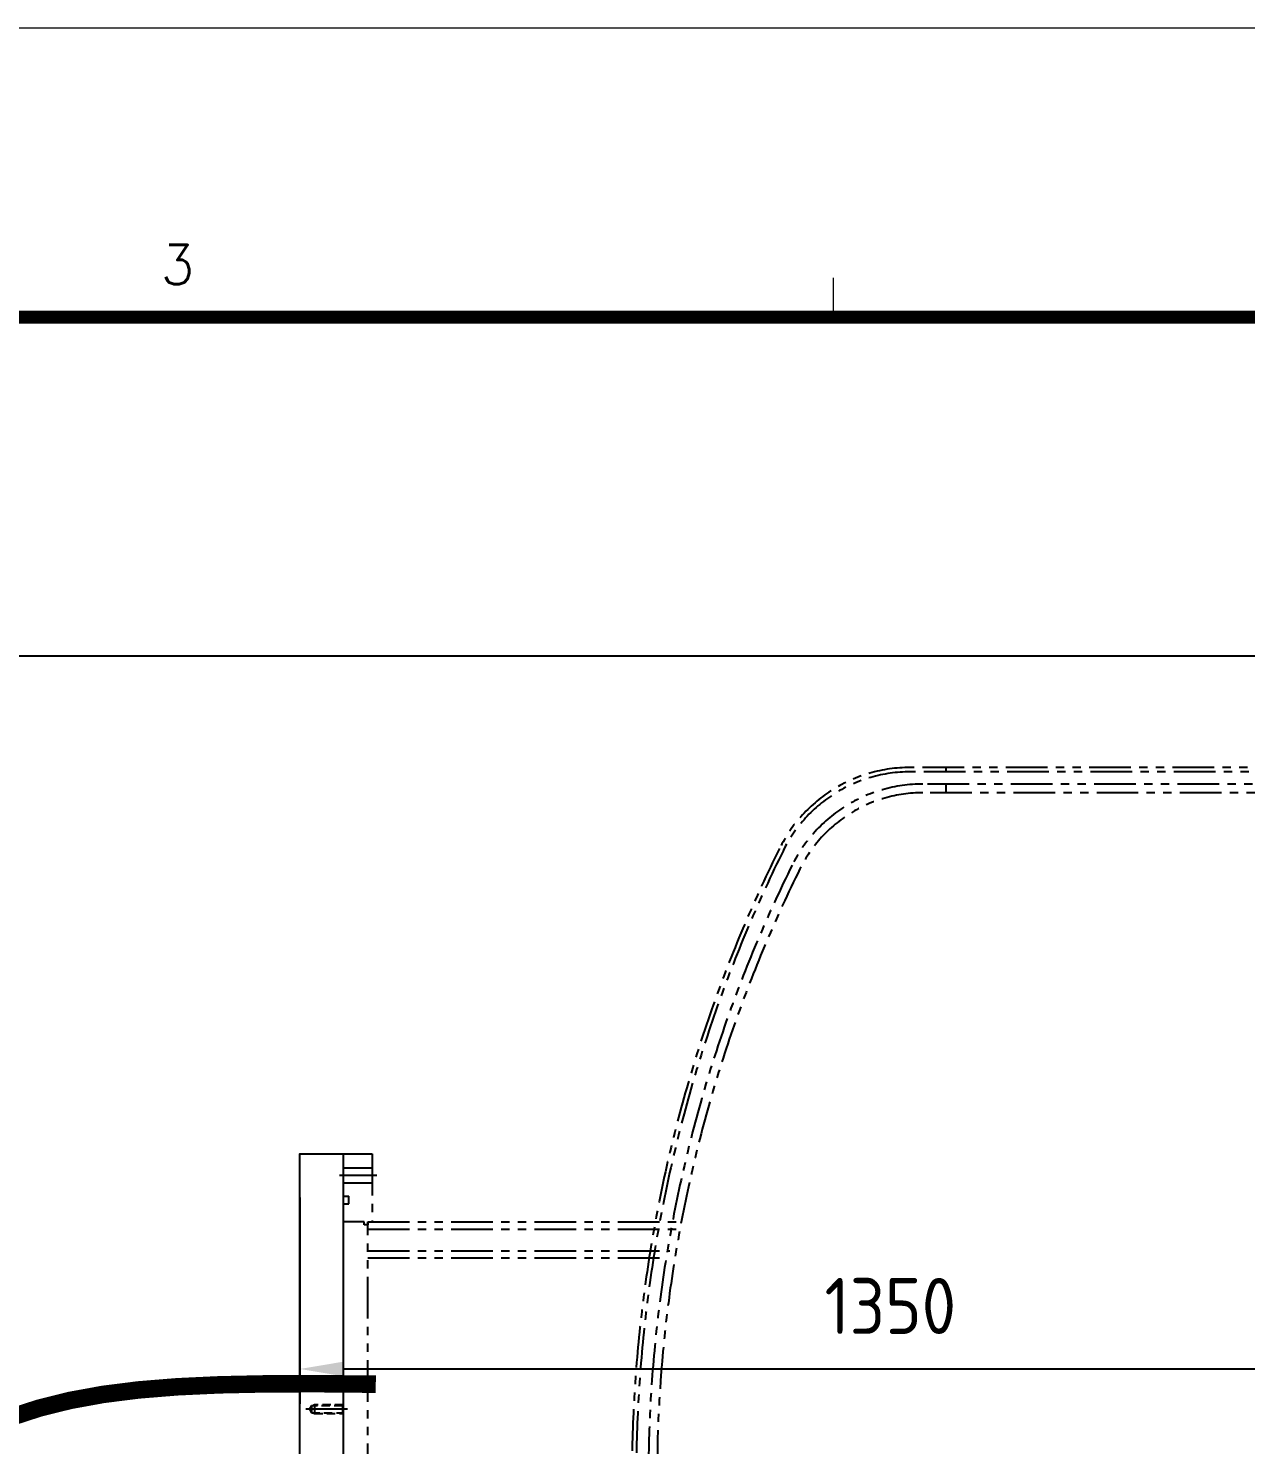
# Model space of a CAD drawing. Header units: millimetres. Extents: x 0 to 37514, y 0 to 8910.
# Drawn here: x 17050 to 18442, y 7292 to 8910 of the extents above; entities that cross this region are included whole.
import ezdxf
from ezdxf.enums import TextEntityAlignment as Align

# ---------------------------------------------------------------- set-up
doc = ezdxf.new("R2010")
doc.units = ezdxf.units.MM
for name, pattern in [('CENTER', [50.8, 31.75, -6.35, 6.35, -6.35]), ('HIDDEN', [9.525, 6.35, -3.175]), ('PHANTOM', [63.5, 31.75, -6.35, 6.35, -6.35, 6.35, -6.35])]:
    doc.linetypes.add(name, pattern=pattern)
for name, color, linetype in [('CENTER', 1, 'CENTER'), ('HIDDEN', 2, 'HIDDEN'), ('SHEET', 3, 'Continuous')]:
    doc.layers.add(name, color=color, linetype=linetype)
doc.styles.add('HYUNDAI-STEEL', font='romans.shx', dxfattribs={"width": 0.75, "bigfont": 'whgtxt.shx'})
doc.styles.get("Standard").update_dxf_attribs({"font": 'ISOCP.SHX', "bigfont": 'WHGTXT.SHX'})
doc.dimstyles.new('PS-20', dxfattribs={"dimscale": 20, "dimtxt": 3.2, "dimasz": 2.5, "dimexe": 2, "dimexo": 2.5, "dimgap": 2, "dimtad": 1, "dimtoh": 1, "dimrnd": 0.05, "dimzin": 12, "dimdsep": 46, "dimtxsty": 'Standard', "dimcen": 0, "dimclrt": 2, "dimazin": 3, "dimtfac": 1, "dimtofl": 0, "dimtmove": 0, "dimatfit": 3, "dimfxl": 0, "dimtolj": 1, "dimtzin": 0, "dimarcsym": 0})

# ---------------------------------------------------------------- blocks, each defined once
blk = doc.blocks.new('AN-384')
at = {"color": 7}
for p, q in [((-195.525, 0), (-195.525, -3.9)), ((-190.185, 0), (-190.185, -3.9)), ((190.185, 0), (190.185, -3.9)), ((195.525, 0), (195.525, -3.9)), ((-190.185, -3.9), (-195.525, -3.9)), ((190.185, -3.9), (195.525, -3.9))]:
    blk.add_line(p, q, dxfattribs=at)
blk = doc.blocks.new('A$C1C2321A1')
at = {"color": 251, "linetype": 'PHANTOM'}
for p, q in [((305.6, 541.7), (-751.6, 541.7)), ((-724.4, 541.7), (-724.4, 538.5)), ((306.6, 538.5), (-751.6, 538.5)), ((309.4, 529.1), (-741.9, 529.1)), ((-724.4, 529.1), (-724.4, 522.5)), ((311.4, 522.5), (-741.9, 522.5)), ((-1183.6, 247.5), (-1161.6, 247.5)), ((-1183.6, 247.5), (-1183.6, -247.5)), ((-1161.6, 247.5), (-1161.6, 195.6)), ((-1158.1, 231), (-1186.4, 231)), ((-1183.6, 236.8), (-1161.6, 236.8)), ((-1183.6, 225.2), (-1161.6, 225.2)), ((-1167.6, 195.6), (-1183.6, 195.6)), ((-1167.6, 193.4), (-1167.6, 195.6)), ((-1164.9, -195.6), (-1164.9, 195.6)), ((-1164.9, 195.6), (-926.5, 195.6)), ((-1164.9, 192.3), (-1164.9, 195.6)), ((-1164.9, 195.6), (-1164.9, 193.4)), ((-1164.9, 193.4), (-1167.6, 193.4)), ((-1164.9, 190.1), (-928.6, 190.1)), ((-1164.9, 173.6), (-934.6, 173.6)), ((-1164.9, 168.1), (-936.5, 168.1))]:
    blk.add_line(p, q, dxfattribs=at)
at = {"color": 2, "elevation": 0}
blk.add_lwpolyline([(-1183.6, -247.5), (-1216.6, -247.5), (-1216.6, 247.5), (-1183.6, 247.5)], close=True, dxfattribs=at)
at = {"color": 251, "linetype": 'PHANTOM'}
for centre, radius, start, end in [((-751.6, 430.6), 111.1, 90, 153.6162), ((-751.6, 430.6), 107.8, 90, 153.6162), ((-741.9, 418), 111.1, 90, 153.6122), ((-741.9, 418), 104.5, 90, 153.6122), ((116.6, 0), 1080.2, 153.6162, 206.3838), ((116.6, 0), 1076.9, 153.6162, 206.3838), ((100.6, 0), 1051.6, 153.6122, 206.3878), ((100.6, 0), 1045, 153.6122, 206.3878)]:
    blk.add_arc(centre, radius, start, end, dxfattribs=at)
at = {"layer": 'CENTER'}
blk.add_line((-1180.3, 52.8), (-1212.7, 52.8), dxfattribs=at)
at = {"layer": 'HIDDEN'}
for p, q in [((-1207.8, 55.5), (-1207.8, 50.1)), ((-1205.6, 56.1), (-1205.6, 49.5))]:
    blk.add_line(p, q, dxfattribs=at)
at = {"layer": 'HIDDEN', "elevation": 0}
for points in [[(-1184.2, 55.5), (-1207.8, 55.5), (-1209.4, 52.8), (-1207.8, 50.1), (-1184.2, 50.1)], [(-1183.6, 56.1), (-1205.6, 56.1), (-1206.7, 55.5)], [(-1183.6, 56.1), (-1184.2, 55.5), (-1184.2, 50.1), (-1183.6, 49.5)], [(-1206.7, 50.1), (-1205.6, 49.5), (-1183.6, 49.5)]]:
    blk.add_lwpolyline(points, dxfattribs=at)
at = {"color": 251, "linetype": 'PHANTOM', "xscale": -1.1, "yscale": 1.1, "zscale": 1.1, "rotation": 90}
blk.add_blockref('AN-384', (-1183.6, 0), dxfattribs=at)
blk = doc.blocks.new('*D223')
at = {"color": 0, "linetype": 'ByBlock', "lineweight": -2}
for p, q in [((17360.6, 7574.1), (17360.6, 7338.1)), ((18710.6, 7352.8), (18710.6, 7418.1)), ((17410.6, 7378.1), (18660.6, 7378.1))]:
    blk.add_line(p, q, dxfattribs=at)
at = {"color": 0}
for points in [[(17410.6, 7386.5), (17410.6, 7369.8), (17360.6, 7378.1)], [(18660.6, 7386.5), (18660.6, 7369.8), (18710.6, 7378.1)]]:
    blk.add_solid(points, dxfattribs=at)
at = {"layer": 'Defpoints', "color": 0}
for p in [(17360.6, 7624.1), (18710.6, 7378.1), (18710.6, 7302.8)]:
    blk.add_point(p, dxfattribs=at)
at = {"color": 2, "insert": (18035.6, 7450.1), "char_height": 64, "attachment_point": 5}
blk.add_mtext('\\A1;1350', dxfattribs=at)
blk = doc.blocks.new('HYUNDAI-STEEL_A1-OUT')
at = {"layer": 'Defpoints', "linetype": 'Continuous', "lineweight": 0}
blk.add_lwpolyline([(841, 594), (0, 594), (0, 0), (841, 0)], close=True, dxfattribs=at)
at = {"layer": 'SHEET', "color": 3, "linetype": 'Continuous', "lineweight": 0}
blk.add_line((332, 572), (332, 575), dxfattribs=at)
at = {"layer": 'SHEET', "color": 4, "linetype": 'Continuous', "lineweight": 0, "const_width": 1, "flags": 128}
blk.add_lwpolyline([(829, 22), (829, 572), (32, 572), (32, 22), (829, 22)], dxfattribs=at)
at = {"layer": 'SHEET', "color": 2, "linetype": 'Continuous', "lineweight": 0, "style": 'HYUNDAI-STEEL'}
blk.add_text('3', height=3, dxfattribs=at).set_placement((282, 576), align=Align.MIDDLE_CENTER)

msp = doc.modelspace()

# ---------------------------------------------------------------- linework, layer by layer
at = {"color": 3}
msp.add_line((16380.576, 8192.84), (19984.717, 8192.84), dxfattribs=at)
at = {"color": 1, "const_width": 20}
msp.add_lwpolyline([(16936.638, 7274.13), (16966.19, 7293.159), (16996.927, 7309.18), (17028.997, 7322.49), (17062.547, 7333.39), (17097.813, 7342.16), (17135.386, 7349.011), (17175.947, 7354.139), (17220.177, 7357.737), (17268.754, 7359.998), (17322.361, 7361.116), (17381.677, 7361.287), (17447.382, 7360.702)], dxfattribs=at)

# ---------------------------------------------------------------- block references
at = {"xscale": 1.5, "yscale": 1.5, "zscale": 1.5}
msp.add_blockref('A$C1C2321A1', (19185.52, 7252.84), dxfattribs=at)
at = {"layer": 'SHEET', "xscale": 15, "yscale": 15, "zscale": 15}
msp.add_blockref('HYUNDAI-STEEL_A1-OUT', (12990.635, 0), dxfattribs=at)

# ---------------------------------------------------------------- dimensions: what is measured, and where the dimension line sits
dim = msp.add_linear_dim(base=(18710.576, 7378.133), p1=(17360.576, 7624.09), p2=(18710.576, 7302.84), dimstyle='PS-20', override={"dimarcsym": 1})
dim.commit()
dim.dimension.update_dxf_attribs({"geometry": '*D223', "text_midpoint": (18035.576, 7450.133)})

doc.saveas('drawing.dxf')
